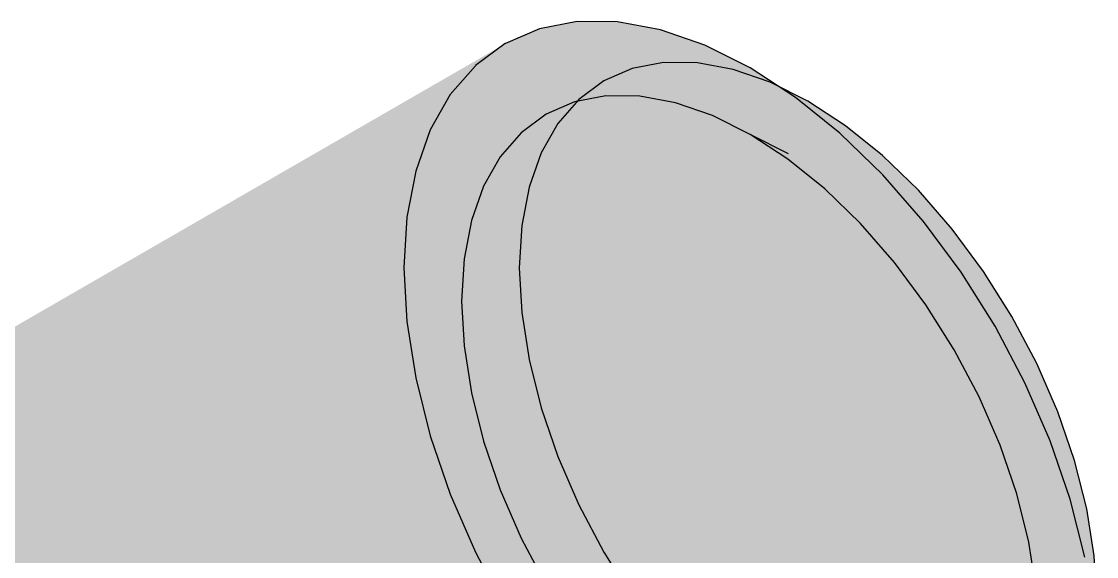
# Model space of a CAD drawing. Extents: x 0 to 297, y 0 to 210.
# Drawn here: x 230.42 to 243.59, y 159.17 to 165.73 of the extents above; entities that cross this region are included whole.
import ezdxf

# ---------------------------------------------------------------- set-up
doc = ezdxf.new("R2010")
doc.units = 0
doc.layers.add('SOMBRA', color=8, linetype='CONTINUOUS')
doc.layers.add('VISIBLE', color=7, linetype='CONTINUOUS')

msp = doc.modelspace()

# ---------------------------------------------------------------- linework, layer by layer
at = {"layer": 'SOMBRA', "color": 254}
for points in [[(237.2258, 165.7251), (236.7649, 165.6356), (192.6245, 140.1512)], [(193.0316, 140.2096), (237.2258, 165.7251), (192.6245, 140.1512)], [(237.7235, 165.7212), (237.2258, 165.7251), (193.0316, 140.2096)], [(193.5293, 140.2057), (237.7235, 165.7212), (193.0316, 140.2096)], [(238.249, 165.6238), (237.7235, 165.7212), (193.5293, 140.2057)], [(236.7643, 165.6355), (236.3476, 165.4541), (192.207, 139.9696)], [(192.5702, 140.12), (236.7643, 165.6355), (192.207, 139.9696)], [(236.7649, 165.6356), (236.7643, 165.6355), (192.5702, 140.12)], [(236.7649, 165.6356), (192.5702, 140.12), (192.6245, 140.1512)], [(194.0548, 140.1083), (238.249, 165.6238), (193.5293, 140.2057)], [(238.7933, 165.4345), (238.249, 165.6238), (194.0548, 140.1083)], [(236.3471, 165.4539), (235.9816, 165.1837), (191.8412, 139.6993)], [(192.1529, 139.9384), (236.3471, 165.4539), (191.8412, 139.6993)], [(236.3476, 165.4541), (236.3471, 165.4539), (192.1529, 139.9384)], [(236.3476, 165.4541), (192.1529, 139.9384), (192.207, 139.9696)], [(194.5991, 139.919), (238.7933, 165.4345), (194.0548, 140.1083)], [(239.3471, 165.1567), (238.7933, 165.4345), (194.5991, 139.919)], [(235.9812, 165.1834), (235.6732, 164.829), (191.5329, 139.3446)], [(191.787, 139.6679), (235.9812, 165.1834), (191.5329, 139.3446)], [(235.9816, 165.1837), (235.9812, 165.1834), (191.787, 139.6679)], [(235.9816, 165.1837), (191.787, 139.6679), (191.8412, 139.6993)], [(195.1529, 139.6412), (239.3471, 165.1567), (194.5991, 139.919)], [(239.9009, 164.7951), (239.3471, 165.1567), (195.1529, 139.6412)], [(238.2864, 165.2222), (237.9019, 165.1475), (237.1948, 164.7392)], [(237.5793, 164.8139), (238.2864, 165.2222), (237.1948, 164.7392)], [(238.7012, 165.2189), (238.2864, 165.2222), (237.5793, 164.8139)], [(237.9941, 164.8106), (238.7012, 165.2189), (237.5793, 164.8139)], [(239.1391, 165.1377), (238.7012, 165.2189), (237.9941, 164.8106)], [(237.9019, 165.1475), (237.5542, 164.9961), (236.8471, 164.5879)], [(237.1948, 164.7392), (237.9019, 165.1475), (236.8471, 164.5879)], [(238.432, 164.7294), (239.1391, 165.1377), (237.9941, 164.8106)], [(239.5927, 164.98), (239.1391, 165.1377), (238.432, 164.7294)], [(237.5542, 164.9961), (237.2493, 164.7707), (236.5422, 164.3624)], [(236.8471, 164.5879), (237.5542, 164.9961), (236.5422, 164.3624)], [(238.8856, 164.5718), (239.5927, 164.98), (238.432, 164.7294)], [(240.0542, 164.7485), (239.5927, 164.98), (238.8856, 164.5718)], [(235.6729, 164.8286), (235.4277, 164.3961), (191.287, 138.9115)], [(191.4787, 139.3131), (235.6729, 164.8286), (191.287, 138.9115)], [(235.6732, 164.829), (235.6729, 164.8286), (191.4787, 139.3131)], [(235.6732, 164.829), (191.4787, 139.3131), (191.5329, 139.3446)], [(195.7067, 139.2796), (239.9009, 164.7951), (195.1529, 139.6412)], [(240.4452, 164.3558), (239.9009, 164.7951), (195.7067, 139.2796)], [(237.2493, 164.7707), (236.9923, 164.475), (236.2852, 164.0668)], [(236.5422, 164.3624), (237.2493, 164.7707), (236.2852, 164.0668)], [(239.3471, 164.3402), (240.0542, 164.7485), (238.8856, 164.5718)], [(240.5157, 164.4471), (240.0542, 164.7485), (239.3471, 164.3402)], [(235.4274, 164.3956), (235.2492, 163.8923), (191.1088, 138.4079)], [(191.2332, 138.88), (235.4274, 164.3956), (191.1088, 138.4079)], [(235.4277, 164.3961), (235.4274, 164.3956), (191.2332, 138.88)], [(235.4277, 164.3961), (191.2332, 138.88), (191.287, 138.9115)], [(236.9923, 164.475), (236.7878, 164.1142), (236.0807, 163.7059)], [(236.2852, 164.0668), (236.9923, 164.475), (236.0807, 163.7059)], [(239.8086, 164.0389), (240.5157, 164.4471), (239.3471, 164.3402)], [(240.9693, 164.0811), (240.5157, 164.4471), (239.8086, 164.0389)], [(196.251, 138.8403), (240.4452, 164.3558), (195.7067, 139.2796)], [(240.9707, 163.8464), (240.4452, 164.3558), (196.251, 138.8403)], [(236.7878, 164.1142), (236.6391, 163.6943), (235.932, 163.2861)], [(236.0807, 163.7059), (236.7878, 164.1142), (235.932, 163.2861)], [(240.2622, 163.6728), (240.9693, 164.0811), (239.8086, 164.0389)], [(241.4072, 163.6566), (240.9693, 164.0811), (240.2622, 163.6728)], [(235.249, 163.8917), (235.1409, 163.3264), (191.0003, 137.8419)], [(191.0548, 138.3762), (235.249, 163.8917), (191.0003, 137.8419)], [(235.2492, 163.8923), (235.249, 163.8917), (191.0548, 138.3762)], [(235.2492, 163.8923), (191.0548, 138.3762), (191.1088, 138.4079)], [(196.7765, 138.3309), (240.9707, 163.8464), (196.251, 138.8403)], [(236.6391, 163.6943), (236.5489, 163.2227), (235.8418, 162.8144)], [(235.932, 163.2861), (236.6391, 163.6943), (235.8418, 162.8144)], [(240.7001, 163.2483), (241.4072, 163.6566), (240.2622, 163.6728)], [(235.1409, 163.3264), (235.1407, 163.3257), (190.9466, 137.8102)], [(235.1409, 163.3264), (190.9466, 137.8102), (191.0003, 137.8419)]]:
    msp.add_solid(points, dxfattribs=at)
at = {"layer": 'SOMBRA', "color": 253}
for points in [[(236.7649, 165.6356), (237.2258, 165.7251), (237.3803, 165.3269)], [(237.2258, 165.7251), (237.9213, 165.0555), (237.3803, 165.3269)], [(237.2258, 165.7251), (237.7235, 165.7212), (237.9213, 165.0555)], [(237.7235, 165.7212), (238.4161, 164.8073), (237.9213, 165.0555)], [(237.7235, 165.7212), (238.249, 165.6238), (238.4161, 164.8073)], [(236.3476, 165.4541), (236.7643, 165.6355), (236.9524, 165.2438)], [(236.7643, 165.6355), (236.7649, 165.6356), (237.3803, 165.3269)], [(236.7643, 165.6355), (237.4842, 165.059), (236.9524, 165.2438)], [(236.7643, 165.6355), (237.3803, 165.3269), (237.4842, 165.059)], [(238.249, 165.6238), (238.8856, 164.5718), (238.4161, 164.8073)], [(238.249, 165.6238), (238.7933, 165.4345), (238.8856, 164.5718)], [(235.9816, 165.1837), (236.3471, 165.4539), (236.5656, 165.0755)], [(236.3471, 165.4539), (236.3476, 165.4541), (236.9524, 165.2438)], [(236.3471, 165.4539), (237.079, 164.9803), (236.5656, 165.0755)], [(236.3471, 165.4539), (236.9524, 165.2438), (237.079, 164.9803)], [(238.7933, 165.4345), (239.3471, 164.3402), (238.8856, 164.5718)], [(238.7933, 165.4345), (239.3471, 165.1567), (239.3471, 164.3402)], [(237.9213, 165.0555), (237.4842, 165.059), (237.3803, 165.3269)], [(235.6732, 164.829), (235.9812, 165.1834), (236.2263, 164.8246)], [(235.9812, 165.1834), (235.9816, 165.1837), (236.5656, 165.0755)], [(235.9812, 165.1834), (236.7126, 164.8208), (236.2263, 164.8246)], [(235.9812, 165.1834), (236.5656, 165.0755), (236.7126, 164.8208)], [(237.4842, 165.059), (237.079, 164.9803), (236.9524, 165.2438)], [(237.9019, 165.1475), (238.2864, 165.2222), (240.0542, 160.666)], [(238.2864, 165.2222), (238.7012, 165.2189), (240.0542, 160.666)], [(238.7012, 165.2189), (239.1391, 165.1377), (240.0542, 160.666)], [(239.3471, 165.1567), (239.8166, 164.1047), (239.3471, 164.3402)], [(239.3471, 165.1567), (239.9009, 164.7951), (239.8166, 164.1047)], [(237.079, 164.9803), (236.7126, 164.8208), (236.5656, 165.0755)], [(237.4842, 165.059), (237.5485, 164.8932), (237.079, 164.9803)], [(237.9705, 164.8899), (237.5485, 164.8932), (237.4842, 165.059)], [(237.9213, 165.0555), (237.9705, 164.8899), (237.4842, 165.059)], [(237.5542, 164.9961), (237.9019, 165.1475), (240.0542, 160.666)], [(238.4161, 164.8073), (237.9705, 164.8899), (237.9213, 165.0555)], [(239.1391, 165.1377), (239.5927, 164.98), (240.0542, 160.666)], [(237.079, 164.9803), (237.1573, 164.8173), (236.7126, 164.8208)], [(237.5485, 164.8932), (237.1573, 164.8173), (237.079, 164.9803)], [(237.5485, 164.8932), (237.5793, 164.8139), (237.1573, 164.8173)], [(237.2493, 164.7707), (237.5542, 164.9961), (240.0542, 160.666)], [(237.9941, 164.8106), (237.5793, 164.8139), (237.5485, 164.8932)], [(237.9705, 164.8899), (237.9941, 164.8106), (237.5485, 164.8932)], [(238.432, 164.7294), (237.9941, 164.8106), (237.9705, 164.8899)], [(238.4161, 164.8073), (238.432, 164.7294), (237.9705, 164.8899)], [(239.5927, 164.98), (240.0542, 164.7485), (240.0542, 160.666)], [(235.4277, 164.3961), (235.6729, 164.8286), (235.9405, 164.4957)], [(235.6729, 164.8286), (235.6732, 164.829), (236.2263, 164.8246)], [(235.6729, 164.8286), (236.3913, 164.5832), (235.9405, 164.4957)], [(235.6729, 164.8286), (236.2263, 164.8246), (236.3913, 164.5832)], [(236.7126, 164.8208), (236.3913, 164.5832), (236.2263, 164.8246)], [(236.7126, 164.8208), (236.8036, 164.6633), (236.3913, 164.5832)], [(237.1573, 164.8173), (236.8036, 164.6633), (236.7126, 164.8208)], [(237.1573, 164.8173), (237.1948, 164.7392), (236.8036, 164.6633)], [(236.9923, 164.475), (237.2493, 164.7707), (240.0542, 160.666)], [(237.5793, 164.8139), (237.1948, 164.7392), (237.1573, 164.8173)], [(238.8856, 164.5718), (238.432, 164.7294), (238.4161, 164.8073)], [(239.9009, 164.7951), (240.3114, 163.8565), (239.8166, 164.1047)], [(239.9009, 164.7951), (240.4452, 164.3558), (240.3114, 163.8565)], [(236.8036, 164.6633), (236.4933, 164.4339), (236.3913, 164.5832)], [(236.8036, 164.6633), (236.8471, 164.5879), (236.4933, 164.4339)], [(237.1948, 164.7392), (236.8471, 164.5879), (236.8036, 164.6633)], [(240.0542, 164.7485), (240.5157, 164.4471), (240.0542, 160.666)], [(235.4274, 164.3956), (235.4277, 164.3961), (235.9405, 164.4957)], [(235.4274, 164.3956), (235.9405, 164.4957), (236.1205, 164.2716)], [(236.3913, 164.5832), (236.1205, 164.2716), (235.9405, 164.4957)], [(236.3913, 164.5832), (236.4933, 164.4339), (236.1205, 164.2716)], [(236.8471, 164.5879), (236.5422, 164.3624), (236.4933, 164.4339)], [(235.2492, 163.8923), (235.4274, 164.3956), (235.7129, 164.0942)], [(235.4274, 164.3956), (236.1205, 164.2716), (235.7129, 164.0942)], [(236.4933, 164.4339), (236.2319, 164.1331), (236.1205, 164.2716)], [(236.4933, 164.4339), (236.5422, 164.3624), (236.2319, 164.1331)], [(236.5422, 164.3624), (236.2852, 164.0668), (236.2319, 164.1331)], [(236.7878, 164.1142), (236.9923, 164.475), (240.0542, 160.666)], [(240.5157, 164.4471), (240.9693, 164.0811), (240.0542, 160.666)], [(236.1205, 164.2716), (235.905, 163.8914), (235.7129, 164.0942)], [(236.1205, 164.2716), (236.2319, 164.1331), (235.905, 163.8914)], [(239.8086, 164.0389), (239.3471, 164.3402), (239.5798, 164.2235)], [(240.4452, 164.3558), (240.8524, 163.5851), (240.3114, 163.8565)], [(240.4452, 164.3558), (240.9707, 163.8464), (240.8524, 163.5851)], [(236.2319, 164.1331), (236.0238, 163.7659), (235.905, 163.8914)], [(236.2319, 164.1331), (236.2852, 164.0668), (236.0238, 163.7659)], [(236.6391, 163.6943), (236.7878, 164.1142), (240.0542, 160.666)], [(239.8166, 164.1047), (239.8086, 164.0389), (239.5798, 164.2235)], [(240.2622, 163.6728), (239.8086, 164.0389), (239.8166, 164.1047)], [(240.2781, 163.7323), (239.8166, 164.1047), (240.0596, 163.9828)], [(240.2781, 163.7323), (240.2622, 163.6728), (239.8166, 164.1047)], [(235.249, 163.8917), (235.2492, 163.8923), (235.7129, 164.0942)], [(235.249, 163.8917), (235.7129, 164.0942), (235.905, 163.8914)], [(236.2852, 164.0668), (236.0807, 163.7059), (236.0238, 163.7659)], [(240.9693, 164.0811), (241.4072, 163.6566), (240.0542, 160.666)], [(240.3114, 163.8565), (240.2781, 163.7323), (240.0596, 163.9828)], [(241.4678, 163.2763), (240.9707, 163.8464), (196.7765, 138.3309)], [(235.1409, 163.3264), (235.249, 163.8917), (235.5475, 163.6271)], [(235.249, 163.8917), (235.905, 163.8914), (235.5475, 163.6271)], [(235.905, 163.8914), (235.7484, 163.4489), (235.5475, 163.6271)], [(235.905, 163.8914), (236.0238, 163.7659), (235.7484, 163.4489)], [(240.7236, 163.3004), (240.2781, 163.7323), (240.3114, 163.8565)], [(240.7728, 163.4092), (240.7236, 163.3004), (240.3114, 163.8565)], [(240.7728, 163.4092), (240.3114, 163.8565), (240.5745, 163.7245)], [(240.9707, 163.8464), (241.4678, 163.2763), (240.8524, 163.5851)], [(236.0238, 163.7659), (235.8726, 163.3388), (235.7484, 163.4489)], [(236.0238, 163.7659), (236.0807, 163.7059), (235.8726, 163.3388)], [(236.0807, 163.7059), (235.932, 163.2861), (235.8726, 163.3388)], [(240.7001, 163.2483), (240.2622, 163.6728), (240.2781, 163.7323)], [(240.7236, 163.3004), (240.7001, 163.2483), (240.2781, 163.7323)], [(240.8524, 163.5851), (240.7728, 163.4092), (240.5745, 163.7245)], [(235.1407, 163.3257), (235.1409, 163.3264), (235.5475, 163.6271)], [(235.1407, 163.3257), (235.5475, 163.6271), (235.7484, 163.4489)], [(236.5489, 163.2227), (236.6391, 163.6943), (240.0542, 160.666)], [(241.4072, 163.6566), (241.822, 163.1809), (240.0542, 160.666)], [(241.822, 163.1809), (241.4072, 163.6566), (240.7001, 163.2483)], [(241.2099, 162.9079), (240.7728, 163.4092), (240.8524, 163.5851)], [(241.3139, 163.0558), (241.2099, 162.9079), (240.8524, 163.5851)], [(241.3139, 163.0558), (240.8524, 163.5851), (241.1489, 163.4364)], [(235.1407, 163.3257), (235.7484, 163.4489), (235.4471, 163.1023)], [(235.7484, 163.4489), (235.6533, 162.9519), (235.4471, 163.1023)], [(235.7484, 163.4489), (235.8726, 163.3388), (235.6533, 162.9519)], [(190.9466, 137.8102), (235.1407, 163.3257), (190.9642, 137.2236)], [(235.1407, 163.3257), (235.1045, 162.708), (190.9642, 137.2236)], [(235.1045, 162.708), (235.1407, 163.3257), (235.4471, 163.1023)], [(235.8726, 163.3388), (235.7808, 162.8589), (235.6533, 162.9519)], [(235.8726, 163.3388), (235.932, 163.2861), (235.7808, 162.8589)], [(241.1456, 162.8165), (240.7236, 163.3004), (240.7728, 163.4092)], [(241.2099, 162.9079), (241.1456, 162.8165), (240.7728, 163.4092)], [(241.4678, 163.2763), (241.3139, 163.0558), (241.1489, 163.4364)], [(241.4678, 163.2763), (196.7765, 138.3309), (241.4141, 163.2453)], [(241.4141, 163.2453), (196.7765, 138.3309), (197.2736, 137.7608)], [(197.2742, 137.7601), (241.4141, 163.2453), (197.2736, 137.7608)], [(241.469, 163.2749), (241.4684, 163.2757), (197.2742, 137.7601)], [(197.2742, 137.7601), (241.4684, 163.2757), (241.4141, 163.2453)], [(241.469, 163.2749), (197.2742, 137.7601), (197.3286, 137.7905)], [(241.9298, 162.6532), (241.469, 163.2749), (197.3286, 137.7905)], [(235.932, 163.2861), (235.8418, 162.8144), (235.7808, 162.8589)], [(236.5489, 163.2227), (236.5187, 162.7072), (235.8116, 162.299)], [(235.8418, 162.8144), (236.5489, 163.2227), (235.8116, 162.299)], [(236.5187, 162.7072), (236.5489, 163.2227), (240.0542, 160.666)], [(241.822, 163.1809), (242.2065, 162.6622), (240.0542, 160.666)], [(241.1149, 162.7727), (240.7001, 163.2483), (240.7236, 163.3004)], [(241.1149, 162.7727), (241.822, 163.1809), (240.7001, 163.2483)], [(241.1456, 162.8165), (241.1149, 162.7727), (240.7236, 163.3004)], [(242.2065, 162.6622), (241.822, 163.1809), (241.1149, 162.7727)], [(241.4678, 163.2763), (241.4684, 163.2757), (241.3139, 163.0558)], [(241.4684, 163.2757), (241.6151, 162.3613), (241.3139, 163.0558)], [(241.4684, 163.2757), (241.4678, 163.2763), (241.4141, 163.2453)], [(241.4684, 163.2757), (241.7417, 162.4788), (241.6151, 162.3613)], [(241.4684, 163.2757), (241.469, 163.2749), (241.7417, 162.4788)], [(241.469, 163.2749), (241.9298, 162.6532), (241.7417, 162.4788)], [(235.1044, 162.7072), (235.1045, 162.708), (235.4471, 163.1023)], [(235.1044, 162.7072), (235.4471, 163.1023), (235.6533, 162.9519)], [(241.6151, 162.3613), (241.2099, 162.9079), (241.3139, 163.0558)], [(235.1044, 162.7072), (235.6533, 162.9519), (235.4135, 162.5288)], [(235.6533, 162.9519), (235.6214, 162.4088), (235.4135, 162.5288)], [(235.6533, 162.9519), (235.7808, 162.8589), (235.6214, 162.4088)], [(235.7808, 162.8589), (235.75, 162.3345), (235.6214, 162.4088)], [(235.7808, 162.8589), (235.8418, 162.8144), (235.75, 162.3345)], [(235.8418, 162.8144), (235.8116, 162.299), (235.75, 162.3345)], [(241.4994, 162.254), (241.1149, 162.7727), (241.1456, 162.8165)], [(241.5369, 162.2887), (241.1456, 162.8165), (241.2099, 162.9079)], [(241.5369, 162.2887), (241.4994, 162.254), (241.1456, 162.8165)], [(241.6151, 162.3613), (241.5369, 162.2887), (241.2099, 162.9079)], [(235.1045, 162.708), (235.1044, 162.7072), (190.9103, 137.1917)], [(235.1045, 162.708), (190.9103, 137.1917), (190.9642, 137.2236)], [(190.9103, 137.1917), (235.1044, 162.7072), (191.0002, 136.5631)], [(235.1044, 162.7072), (235.1407, 162.0476), (191.0002, 136.5631)], [(197.7357, 137.1377), (241.9298, 162.6532), (197.3286, 137.7905)], [(241.9304, 162.6524), (241.9298, 162.6532), (197.7357, 137.1377)], [(241.9304, 162.6524), (197.7357, 137.1377), (197.79, 137.168)], [(242.3471, 161.9898), (241.9304, 162.6524), (197.79, 137.168)], [(235.1407, 162.0476), (235.1044, 162.7072), (235.4135, 162.5288)], [(235.8116, 162.299), (236.5187, 162.7072), (235.8418, 161.7487)], [(236.5187, 162.7072), (236.5489, 162.1569), (235.8418, 161.7487)], [(236.5489, 162.1569), (236.5187, 162.7072), (240.0542, 160.666)], [(242.2065, 162.6622), (242.5542, 162.1094), (240.0542, 160.666)], [(241.4994, 162.254), (242.2065, 162.6622), (241.1149, 162.7727)], [(242.5542, 162.1094), (242.2065, 162.6622), (241.4994, 162.254)], [(241.9298, 162.6532), (241.9815, 161.7788), (241.7417, 162.4788)], [(241.9298, 162.6532), (242.1286, 161.8637), (241.9815, 161.7788)], [(241.9298, 162.6532), (241.9304, 162.6524), (242.1286, 161.8637)], [(241.9304, 162.6524), (242.3471, 161.9898), (242.1286, 161.8637)], [(235.1407, 162.0468), (235.1407, 162.0476), (235.4135, 162.5288)], [(235.1407, 162.0468), (235.4135, 162.5288), (235.6214, 162.4088)], [(235.1407, 162.0468), (235.6214, 162.4088), (235.4471, 161.9165)], [(235.6214, 162.4088), (235.6533, 161.8289), (235.4471, 161.9165)], [(235.6214, 162.4088), (235.75, 162.3345), (235.6533, 161.8289)], [(241.9815, 161.7788), (241.6151, 162.3613), (241.7417, 162.4788)], [(235.75, 162.3345), (235.7808, 161.7746), (235.6533, 161.8289)], [(235.75, 162.3345), (235.8116, 162.299), (235.7808, 161.7746)], [(235.8116, 162.299), (235.8418, 161.7487), (235.7808, 161.7746)], [(241.8471, 161.7011), (241.4994, 162.254), (241.5369, 162.2887)], [(241.8471, 161.7011), (242.5542, 162.1094), (241.4994, 162.254)], [(241.8906, 161.7263), (241.5369, 162.2887), (241.6151, 162.3613)], [(241.8906, 161.7263), (241.8471, 161.7011), (241.5369, 162.2887)], [(241.9815, 161.7788), (241.8906, 161.7263), (241.6151, 162.3613)], [(235.8418, 161.7487), (236.5489, 162.1569), (235.932, 161.1728)], [(236.5489, 162.1569), (236.6391, 161.5811), (235.932, 161.1728)], [(236.6391, 161.5811), (236.5489, 162.1569), (240.0542, 160.666)], [(235.1407, 162.0476), (235.1407, 162.0468), (190.9466, 136.5313)], [(235.1407, 162.0476), (190.9466, 136.5313), (191.0002, 136.5631)], [(190.9466, 136.5313), (235.1407, 162.0468), (191.1083, 135.8721)], [(235.1407, 162.0468), (235.2489, 161.3567), (191.1083, 135.8721)], [(198.1529, 136.4743), (242.3471, 161.9898), (197.79, 137.168)], [(242.3475, 161.989), (242.3471, 161.9898), (198.1529, 136.4743)], [(235.2489, 161.3567), (235.1407, 162.0468), (235.4471, 161.9165)], [(242.5542, 162.1094), (242.8591, 161.5318), (240.0542, 160.666)], [(242.8591, 161.5318), (242.5542, 162.1094), (241.8471, 161.7011)], [(242.3471, 161.9898), (242.3029, 161.1702), (242.1286, 161.8637)], [(242.3471, 161.9898), (242.4678, 161.2211), (242.3029, 161.1702)], [(242.3471, 161.9898), (242.3475, 161.989), (242.4678, 161.2211)], [(242.3475, 161.989), (198.1529, 136.4743), (198.207, 136.5044)], [(242.713, 161.2968), (242.3475, 161.989), (198.207, 136.5044)], [(235.249, 161.3558), (235.2489, 161.3567), (235.4471, 161.9165)], [(235.249, 161.3558), (235.4471, 161.9165), (235.6533, 161.8289)], [(242.3029, 161.1702), (241.9815, 161.7788), (242.1286, 161.8637)], [(242.3475, 161.989), (242.713, 161.2968), (242.4678, 161.2211)], [(235.249, 161.3558), (235.6533, 161.8289), (235.5475, 161.2759)], [(235.6533, 161.8289), (235.7484, 161.222), (235.5475, 161.2759)], [(235.6533, 161.8289), (235.7808, 161.7746), (235.7484, 161.222)], [(235.7808, 161.7746), (235.8726, 161.1888), (235.7484, 161.222)], [(235.7808, 161.7746), (235.8418, 161.7487), (235.8726, 161.1888)], [(235.8418, 161.7487), (235.932, 161.1728), (235.8726, 161.1888)], [(242.152, 161.1236), (241.8471, 161.7011), (241.8906, 161.7263)], [(242.2008, 161.1387), (241.8906, 161.7263), (241.9815, 161.7788)], [(242.2008, 161.1387), (242.152, 161.1236), (241.8906, 161.7263)], [(242.3029, 161.1702), (242.2008, 161.1387), (241.9815, 161.7788)], [(242.152, 161.1236), (242.8591, 161.5318), (241.8471, 161.7011)], [(236.7878, 160.9896), (236.6391, 161.5811), (240.0542, 160.666)], [(242.8591, 161.5318), (243.1161, 160.9395), (240.0542, 160.666)], [(235.2489, 161.3567), (235.249, 161.3558), (191.0548, 135.8403)], [(235.2489, 161.3567), (191.0548, 135.8403), (191.1083, 135.8721)], [(235.4272, 160.6469), (235.249, 161.3558), (235.5475, 161.2759)], [(198.5188, 135.7812), (242.713, 161.2968), (198.207, 136.5044)], [(235.4274, 160.646), (235.4272, 160.6469), (235.5475, 161.2759)], [(235.4274, 160.646), (235.5475, 161.2759), (235.7484, 161.222)], [(235.4274, 160.646), (235.7484, 161.222), (235.7129, 160.6178)], [(235.7484, 161.222), (235.905, 160.5987), (235.7129, 160.6178)], [(235.7484, 161.222), (235.8726, 161.1888), (235.905, 160.5987)], [(242.5736, 160.5459), (242.3029, 161.1702), (242.4678, 161.2211)], [(242.713, 161.2968), (242.5736, 160.5459), (242.4678, 161.2211)], [(242.713, 161.2968), (242.7537, 160.562), (242.5736, 160.5459)], [(242.713, 161.2968), (242.7134, 161.2959), (242.7537, 160.562)], [(242.7134, 161.2959), (243.0213, 160.5859), (242.7537, 160.562)], [(235.8726, 161.1888), (236.0238, 160.587), (235.905, 160.5987)], [(235.8726, 161.1888), (235.932, 161.1728), (236.0238, 160.587)], [(235.932, 161.1728), (236.0807, 160.5813), (236.0238, 160.587)], [(242.4089, 160.5312), (242.152, 161.1236), (242.2008, 161.1387)], [(242.4623, 160.536), (242.2008, 161.1387), (242.3029, 161.1702)], [(242.4623, 160.536), (242.4089, 160.5312), (242.2008, 161.1387)], [(242.5736, 160.5459), (242.4623, 160.536), (242.3029, 161.1702)], [(236.9923, 160.3925), (236.7878, 160.9896), (240.0542, 160.666)], [(243.1161, 160.9395), (243.3206, 160.3424), (240.0542, 160.666)], [(235.6726, 159.9305), (235.4274, 160.646), (235.7129, 160.6178)], [(235.6729, 159.9296), (235.6726, 159.9305), (235.7129, 160.6178)], [(235.6729, 159.9296), (235.7129, 160.6178), (235.905, 160.5987)], [(235.6729, 159.9296), (235.905, 160.5987), (235.9405, 159.9535)], [(235.905, 160.5987), (236.1205, 159.9696), (235.9405, 159.9535)], [(235.905, 160.5987), (236.0238, 160.587), (236.1205, 159.9696)], [(236.0238, 160.587), (236.2319, 159.9795), (236.1205, 159.9696)], [(236.0238, 160.587), (236.0807, 160.5813), (236.2319, 159.9795)], [(236.0807, 160.5813), (236.2852, 159.9843), (236.2319, 159.9795)], [(237.2493, 159.8002), (236.9923, 160.3925), (240.0542, 160.666)], [(237.5542, 159.2226), (237.2493, 159.8002), (240.0542, 160.666)], [(237.9019, 158.6698), (237.5542, 159.2226), (240.0542, 160.666)], [(238.2864, 158.1511), (237.9019, 158.6698), (240.0542, 160.666)], [(238.7012, 157.6754), (238.2864, 158.1511), (240.0542, 160.666)], [(239.1391, 157.2509), (238.7012, 157.6754), (240.0542, 160.666)], [(239.5927, 156.8849), (239.1391, 157.2509), (240.0542, 160.666)], [(240.0542, 156.5835), (239.5927, 156.8849), (240.0542, 160.666)], [(240.5157, 156.352), (240.0542, 156.5835), (240.0542, 160.666)], [(240.9693, 156.1943), (240.5157, 156.352), (240.0542, 160.666)], [(241.4072, 156.1131), (240.9693, 156.1943), (240.0542, 160.666)], [(241.822, 156.1099), (241.4072, 156.1131), (240.0542, 160.666)], [(242.2065, 156.1845), (241.822, 156.1099), (240.0542, 160.666)], [(242.5542, 156.3359), (242.2065, 156.1845), (240.0542, 160.666)], [(242.8591, 156.5613), (242.5542, 156.3359), (240.0542, 160.666)], [(243.1161, 156.857), (242.8591, 156.5613), (240.0542, 160.666)], [(243.3206, 157.2178), (243.1161, 156.857), (240.0542, 160.666)], [(243.4693, 157.6377), (243.3206, 157.2178), (240.0542, 160.666)], [(243.5595, 158.1094), (243.4693, 157.6377), (240.0542, 160.666)], [(243.5897, 158.6248), (243.5595, 158.1094), (240.0542, 160.666)], [(243.5595, 159.1751), (243.5897, 158.6248), (240.0542, 160.666)], [(243.4693, 159.7509), (243.5595, 159.1751), (240.0542, 160.666)], [(243.3206, 160.3424), (243.4693, 159.7509), (240.0542, 160.666)], [(242.6704, 159.9286), (242.4623, 160.536), (242.5736, 160.5459)], [(242.7892, 159.9168), (242.5736, 160.5459), (242.7537, 160.562)], [(242.7892, 159.9168), (242.6704, 159.9286), (242.5736, 160.5459)], [(243.0213, 160.5859), (242.7892, 159.9168), (242.7537, 160.562)], [(243.0213, 160.5859), (242.9813, 159.8978), (242.7892, 159.9168)], [(243.0213, 160.5859), (243.0216, 160.5851), (242.9813, 159.8978)], [(243.0216, 160.5851), (243.2668, 159.8695), (242.9813, 159.8978)], [(242.6135, 159.9342), (242.4089, 160.5312), (242.4623, 160.536)], [(242.6704, 159.9286), (242.6135, 159.9342), (242.4623, 160.536)], [(235.9808, 159.2196), (235.6729, 159.9296), (235.9405, 159.9535)], [(235.9812, 159.2188), (235.9405, 159.9535), (236.1205, 159.9696)], [(235.9812, 159.2188), (235.9808, 159.2196), (235.9405, 159.9535)], [(235.9812, 159.2188), (236.1205, 159.9696), (236.2263, 159.2944)], [(236.1205, 159.9696), (236.2319, 159.9795), (236.3913, 159.3454)], [(236.1205, 159.9696), (236.3913, 159.3454), (236.2263, 159.2944)], [(236.2319, 159.9795), (236.2852, 159.9843), (236.4933, 159.3769)], [(236.2319, 159.9795), (236.4933, 159.3769), (236.3913, 159.3454)], [(236.2852, 159.9843), (236.5422, 159.3919), (236.4933, 159.3769)], [(242.7622, 159.3427), (242.6135, 159.9342), (242.6704, 159.9286)], [(242.8216, 159.3268), (242.7622, 159.3427), (242.6704, 159.9286)], [(242.8216, 159.3268), (242.6704, 159.9286), (242.7892, 159.9168)], [(242.9458, 159.2935), (242.8216, 159.3268), (242.7892, 159.9168)], [(242.9458, 159.2935), (242.7892, 159.9168), (242.9813, 159.8978)], [(243.2668, 159.8695), (242.9458, 159.2935), (242.9813, 159.8978)], [(243.2668, 159.8695), (243.1467, 159.2397), (242.9458, 159.2935)], [(243.2668, 159.8695), (243.267, 159.8686), (243.1467, 159.2397)], [(243.267, 159.8686), (243.4452, 159.1597), (243.1467, 159.2397)], [(236.3913, 159.3454), (236.4933, 159.3769), (236.7126, 158.7368)], [(236.4933, 159.3769), (236.5422, 159.3919), (236.8036, 158.7893)], [(236.4933, 159.3769), (236.8036, 158.7893), (236.7126, 158.7368)], [(236.5422, 159.3919), (236.8471, 158.8144), (236.8036, 158.7893)], [(236.3466, 158.5265), (235.9812, 159.2188), (236.2263, 159.2944)], [(236.3471, 158.5257), (236.2263, 159.2944), (236.3913, 159.3454)], [(236.3471, 158.5257), (236.3466, 158.5265), (236.2263, 159.2944)], [(236.3471, 158.5257), (236.3913, 159.3454), (236.5656, 158.6519)], [(236.3913, 159.3454), (236.7126, 158.7368), (236.5656, 158.6519)], [(242.8524, 158.7669), (242.7622, 159.3427), (242.8216, 159.3268)], [(242.9134, 158.7409), (242.8524, 158.7669), (242.8216, 159.3268)], [(242.9134, 158.7409), (242.8216, 159.3268), (242.9458, 159.2935)], [(243.0409, 158.6867), (242.9134, 158.7409), (242.9458, 159.2935)], [(243.0409, 158.6867), (242.9458, 159.2935), (243.1467, 159.2397)], [(243.4452, 159.1597), (243.0409, 158.6867), (243.1467, 159.2397)]]:
    msp.add_solid(points, dxfattribs=at)
at = {"layer": 'SOMBRA', "color": 252}
for points in [[(235.932, 161.1728), (236.6391, 161.5811), (236.0807, 160.5813)], [(236.6391, 161.5811), (236.7878, 160.9896), (236.0807, 160.5813)], [(243.1161, 160.9395), (242.8591, 161.5318), (242.152, 161.1236)], [(191.0548, 135.8403), (235.249, 161.3558), (191.2868, 135.1625)], [(235.249, 161.3558), (235.4272, 160.6469), (191.2868, 135.1625)], [(242.7134, 161.2959), (242.713, 161.2968), (198.5188, 135.7812)], [(242.7134, 161.2959), (198.5188, 135.7812), (198.573, 135.8114)], [(243.0213, 160.5859), (242.7134, 161.2959), (198.573, 135.8114)], [(242.4089, 160.5312), (243.1161, 160.9395), (242.152, 161.1236)], [(236.0807, 160.5813), (236.7878, 160.9896), (236.2852, 159.9843)], [(236.7878, 160.9896), (236.9923, 160.3925), (236.2852, 159.9843)], [(243.3206, 160.3424), (243.1161, 160.9395), (242.4089, 160.5312)], [(235.4272, 160.6469), (235.4274, 160.646), (191.2332, 135.1305)], [(235.4272, 160.6469), (191.2332, 135.1305), (191.2868, 135.1625)], [(191.2332, 135.1305), (235.4274, 160.646), (191.5321, 134.4459)], [(235.4274, 160.646), (235.6726, 159.9305), (191.5321, 134.4459)], [(198.8271, 135.0704), (243.0213, 160.5859), (198.573, 135.8114)], [(243.0216, 160.5851), (243.0213, 160.5859), (198.8271, 135.0704)], [(243.0216, 160.5851), (198.8271, 135.0704), (198.8812, 135.1005)], [(243.2668, 159.8695), (243.0216, 160.5851), (198.8812, 135.1005)], [(242.6135, 159.9342), (243.3206, 160.3424), (242.4089, 160.5312)], [(236.2852, 159.9843), (236.9923, 160.3925), (236.5422, 159.3919)], [(236.9923, 160.3925), (237.2493, 159.8002), (236.5422, 159.3919)], [(243.4693, 159.7509), (243.3206, 160.3424), (242.6135, 159.9342)], [(235.6726, 159.9305), (235.6729, 159.9296), (191.4787, 134.4141)], [(235.6726, 159.9305), (191.4787, 134.4141), (191.5321, 134.4459)], [(191.4787, 134.4141), (235.6729, 159.9296), (191.8404, 133.7351)], [(235.6729, 159.9296), (235.9808, 159.2196), (191.8404, 133.7351)], [(242.7622, 159.3427), (243.4693, 159.7509), (242.6135, 159.9342)], [(199.0726, 134.354), (243.2668, 159.8695), (198.8812, 135.1005)], [(243.267, 159.8686), (243.2668, 159.8695), (199.0726, 134.354)], [(243.267, 159.8686), (199.0726, 134.354), (199.1267, 134.3842)], [(243.4452, 159.1597), (243.267, 159.8686), (199.1267, 134.3842)], [(236.5422, 159.3919), (237.2493, 159.8002), (236.8471, 158.8144)], [(237.2493, 159.8002), (237.5542, 159.2226), (236.8471, 158.8144)], [(243.5595, 159.1751), (243.4693, 159.7509), (242.7622, 159.3427)], [(242.8524, 158.7669), (243.5595, 159.1751), (242.7622, 159.3427)], [(235.9808, 159.2196), (235.9812, 159.2188), (191.787, 133.7032)], [(235.9808, 159.2196), (191.787, 133.7032), (191.8404, 133.7351)], [(191.787, 133.7032), (235.9812, 159.2188), (192.2061, 133.042)], [(235.9812, 159.2188), (236.3466, 158.5265), (192.2061, 133.042)], [(236.8471, 158.8144), (237.5542, 159.2226), (237.1948, 158.2615)], [(237.5542, 159.2226), (237.9019, 158.6698), (237.1948, 158.2615)], [(243.5897, 158.6248), (243.5595, 159.1751), (242.8524, 158.7669)]]:
    msp.add_solid(points, dxfattribs=at)
at = {"layer": 'VISIBLE'}
for p, q in [((237.2258, 165.7251), (236.7649, 165.6356)), ((237.7235, 165.7212), (237.2258, 165.7251)), ((238.249, 165.6238), (237.7235, 165.7212)), ((236.7643, 165.6355), (236.3476, 165.4541)), ((236.7649, 165.6356), (236.7643, 165.6355)), ((238.7933, 165.4345), (238.249, 165.6238)), ((236.3471, 165.4539), (235.9816, 165.1837)), ((236.3476, 165.4541), (236.3471, 165.4539)), ((239.3471, 165.1567), (238.7933, 165.4345)), ((235.9812, 165.1834), (235.6732, 164.829)), ((235.9816, 165.1837), (235.9812, 165.1834)), ((238.2864, 165.2222), (237.9019, 165.1475)), ((238.7012, 165.2189), (238.2864, 165.2222)), ((239.1391, 165.1377), (238.7012, 165.2189)), ((239.9009, 164.7951), (239.3471, 165.1567)), ((237.9019, 165.1475), (237.5542, 164.9961)), ((239.5927, 164.98), (239.1391, 165.1377)), ((237.5542, 164.9961), (237.2493, 164.7707)), ((240.0542, 164.7485), (239.5927, 164.98)), ((235.6729, 164.8286), (235.4277, 164.3961)), ((235.6732, 164.829), (235.6729, 164.8286)), ((237.2493, 164.7707), (236.9923, 164.475)), ((237.5793, 164.8139), (237.1948, 164.7392)), ((237.9941, 164.8106), (237.5793, 164.8139)), ((238.432, 164.7294), (237.9941, 164.8106)), ((240.4452, 164.3558), (239.9009, 164.7951)), ((237.1948, 164.7392), (236.8471, 164.5879)), ((238.8856, 164.5718), (238.432, 164.7294)), ((240.5157, 164.4471), (240.0542, 164.7485)), ((236.8471, 164.5879), (236.5422, 164.3624)), ((239.3471, 164.3402), (238.8856, 164.5718)), ((235.4274, 164.3956), (235.2492, 163.8923)), ((235.4277, 164.3961), (235.4274, 164.3956)), ((236.5422, 164.3624), (236.2852, 164.0668)), ((236.9923, 164.475), (236.7878, 164.1142)), ((240.9693, 164.0811), (240.5157, 164.4471)), ((239.8166, 164.1047), (239.3471, 164.3402)), ((239.8086, 164.0389), (239.3471, 164.3402)), ((240.9707, 163.8464), (240.4452, 164.3558)), ((236.7878, 164.1142), (236.6391, 163.6943)), ((236.2852, 164.0668), (236.0807, 163.7059)), ((240.2622, 163.6728), (239.8086, 164.0389)), ((241.4072, 163.6566), (240.9693, 164.0811)), ((235.249, 163.8917), (235.1409, 163.3264)), ((235.2492, 163.8923), (235.249, 163.8917)), ((241.4678, 163.2763), (240.9707, 163.8464)), ((236.0807, 163.7059), (235.932, 163.2861)), ((236.6391, 163.6943), (236.5489, 163.2227)), ((240.7001, 163.2483), (240.2622, 163.6728)), ((241.822, 163.1809), (241.4072, 163.6566)), ((235.1407, 163.3257), (235.1045, 162.708)), ((235.1409, 163.3264), (235.1407, 163.3257)), ((235.932, 163.2861), (235.8418, 162.8144)), ((236.5489, 163.2227), (236.5187, 162.7072)), ((241.1149, 162.7727), (240.7001, 163.2483)), ((241.4684, 163.2757), (241.4678, 163.2763)), ((241.469, 163.2749), (241.4684, 163.2757)), ((241.9298, 162.6532), (241.469, 163.2749)), ((242.2065, 162.6622), (241.822, 163.1809)), ((235.8418, 162.8144), (235.8116, 162.299)), ((235.1045, 162.708), (235.1044, 162.7072)), ((235.1044, 162.7072), (235.1407, 162.0476)), ((236.5187, 162.7072), (236.5489, 162.1569)), ((241.4994, 162.254), (241.1149, 162.7727)), ((241.9304, 162.6524), (241.9298, 162.6532)), ((242.3471, 161.9898), (241.9304, 162.6524)), ((242.5542, 162.1094), (242.2065, 162.6622)), ((235.8116, 162.299), (235.8418, 161.7487)), ((241.8471, 161.7011), (241.4994, 162.254)), ((236.5489, 162.1569), (236.6391, 161.5811)), ((235.1407, 162.0476), (235.1407, 162.0468)), ((235.1407, 162.0468), (235.2489, 161.3567)), ((242.3475, 161.989), (242.3471, 161.9898)), ((242.8591, 161.5318), (242.5542, 162.1094)), ((242.713, 161.2968), (242.3475, 161.989)), ((235.8418, 161.7487), (235.932, 161.1728)), ((242.152, 161.1236), (241.8471, 161.7011)), ((236.6391, 161.5811), (236.7878, 160.9896)), ((243.1161, 160.9395), (242.8591, 161.5318)), ((235.2489, 161.3567), (235.249, 161.3558)), ((235.249, 161.3558), (235.4272, 160.6469)), ((242.7134, 161.2959), (242.713, 161.2968)), ((243.0213, 160.5859), (242.7134, 161.2959)), ((235.932, 161.1728), (236.0807, 160.5813)), ((242.4089, 160.5312), (242.152, 161.1236)), ((236.7878, 160.9896), (236.9923, 160.3925)), ((243.3206, 160.3424), (243.1161, 160.9395)), ((235.4272, 160.6469), (235.4274, 160.646)), ((235.4274, 160.646), (235.6726, 159.9305)), ((236.0807, 160.5813), (236.2852, 159.9843)), ((243.0216, 160.5851), (243.0213, 160.5859)), ((243.2668, 159.8695), (243.0216, 160.5851)), ((242.6135, 159.9342), (242.4089, 160.5312)), ((236.9923, 160.3925), (237.2493, 159.8002)), ((243.4693, 159.7509), (243.3206, 160.3424)), ((235.6726, 159.9305), (235.6729, 159.9296)), ((235.6729, 159.9296), (235.9808, 159.2196)), ((236.2852, 159.9843), (236.5422, 159.3919)), ((242.7622, 159.3427), (242.6135, 159.9342)), ((237.2493, 159.8002), (237.5542, 159.2226)), ((243.267, 159.8686), (243.2668, 159.8695)), ((243.4452, 159.1597), (243.267, 159.8686)), ((243.5595, 159.1751), (243.4693, 159.7509)), ((236.5422, 159.3919), (236.8471, 158.8144)), ((242.8524, 158.7669), (242.7622, 159.3427)), ((235.9808, 159.2196), (235.9812, 159.2188)), ((235.9812, 159.2188), (236.3466, 158.5265)), ((237.5542, 159.2226), (237.9019, 158.6698)), ((243.5897, 158.6248), (243.5595, 159.1751))]:
    msp.add_line(p, q, dxfattribs=at)

doc.saveas('drawing.dxf')
